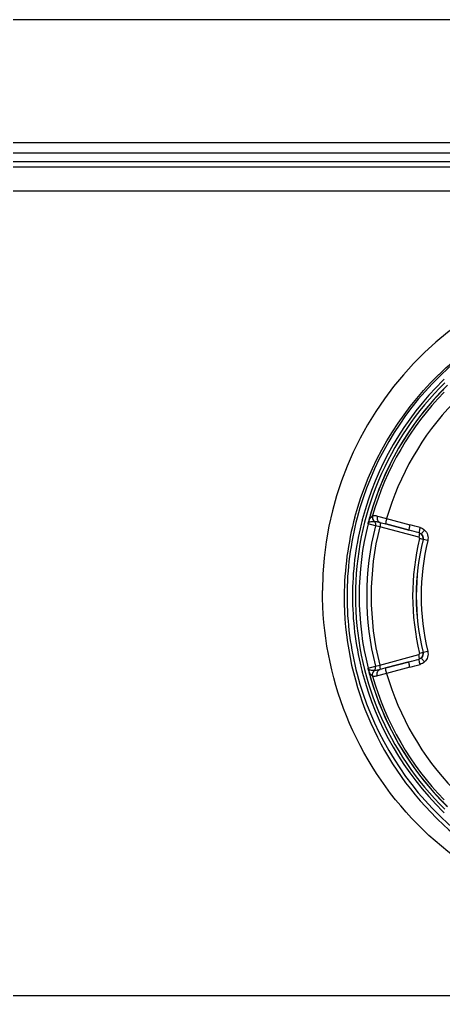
# Model space of a CAD drawing. Header units: millimetres. Extents: x 473 to 3963, y -1329 to 3488.
# Drawn here: x 2152.8 to 2191.7, y 1400.7 to 1490.5 of the extents above; entities that cross this region are included whole.
import ezdxf

# ---------------------------------------------------------------- set-up
doc = ezdxf.new("R2010")
doc.units = ezdxf.units.MM
doc.header["$LTSCALE"] = 392.37
doc.layers.get('0').update_dxf_attribs({"linetype": 'CONTINUOUS'})

msp = doc.modelspace()

# ---------------------------------------------------------------- linework, layer by layer
at = {"linetype": 'Continuous'}
for p, q in [((1887.648, 1490.466), (2534.648, 1490.466)), ((1885.222, 1479.166), (2541.748, 1479.166)), ((2537.748, 1478.166), (1884.548, 1478.166)), ((2537.748, 1477.366), (1884.548, 1477.366)), ((2583.684, 1476.894), (1838.613, 1476.894)), ((2460.148, 1474.671), (1962.148, 1474.671)), ((2185.689, 1444.812), (2186.524, 1444.582)), ((2184.828, 1444.11), (2184.827, 1444.11)), ((2185.501, 1443.93), (2184.828, 1444.11)), ((2184.839, 1444.182), (2184.838, 1444.182)), ((2184.853, 1444.275), (2184.853, 1444.275)), ((2185.894, 1443.82), (2185.501, 1443.93)), ((2189.477, 1442.859), (2185.894, 1443.82)), ((2185.896, 1444.232), (2185.926, 1444.224)), ((2185.926, 1444.224), (2185.896, 1444.232)), ((2185.926, 1444.224), (2186.059, 1444.188)), ((2186.059, 1444.188), (2186.447, 1444.084)), ((2186.447, 1444.084), (2188.582, 1443.512)), ((2188.582, 1443.512), (2186.447, 1444.084)), ((2186.524, 1444.582), (2188.658, 1444.011)), ((2189.867, 1442.662), (2189.55, 1442.739)), ((2189.872, 1442.66), (2189.867, 1442.662)), ((2190.303, 1442.555), (2189.872, 1442.66)), ((2189.867, 1432.269), (2189.55, 1432.192)), ((2189.867, 1432.269), (2189.872, 1432.271)), ((2190.303, 1432.376), (2189.872, 1432.271)), ((2185.894, 1431.112), (2189.477, 1432.072)), ((2188.582, 1431.419), (2186.447, 1430.847)), ((2186.447, 1430.847), (2188.582, 1431.419)), ((2184.828, 1430.821), (2184.827, 1430.821)), ((2184.828, 1430.821), (2185.501, 1431.001)), ((2184.838, 1430.749), (2184.853, 1430.656)), ((2184.839, 1430.749), (2184.838, 1430.749)), ((2184.853, 1430.656), (2184.853, 1430.656)), ((2185.501, 1431.001), (2185.894, 1431.112)), ((2186.524, 1430.349), (2185.689, 1430.119)), ((2185.926, 1430.707), (2185.896, 1430.699)), ((2185.896, 1430.699), (2185.926, 1430.707)), ((2186.059, 1430.743), (2185.926, 1430.707)), ((2186.447, 1430.847), (2186.059, 1430.743)), ((2188.658, 1430.92), (2186.524, 1430.349)), ((2030.412, 1400.736), (2391.885, 1400.736))]:
    msp.add_line(p, q, dxfattribs=at)
for points in [[(2184.838, 1444.182), (2184.836, 1444.155), (2184.827, 1444.11)], [(2184.853, 1444.275), (2184.85, 1444.262), (2184.838, 1444.182)], [(2184.827, 1430.821), (2184.836, 1430.777), (2184.838, 1430.749)]]:
    msp.add_lwpolyline(points, dxfattribs=at)
for centre, radius, start, end in [((2211.148, 1437.84), 30.517, 93.28785, 179.73201), ((2211.148, 1437.466), 28.259, 105.42078, 134.06976), ((2211.148, 1437.466), 28.259, 134.40946, 165.24082), ((2211.148, 1437.466), 27.759, 134.47469, 165.36238), ((2211.186, 1437.284), 28.571, 133.98563, 134.32184), ((2211.148, 1437.466), 28.259, 134.06976, 134.40946), ((2211.148, 1437.466), 27.759, 134.12796, 134.47469), ((2211.148, 1437.466), 27.493, 134.5248, 225.4752), ((2211.148, 1437.466), 27.493, 134.5248, 225.4752), ((2211.148, 1437.466), 27.162, 134.51942, 165.48058), ((2211.148, 1437.466), 27.162, 135.8922, 164.1078), ((2211.148, 1437.466), 27.162, 134.51942, 135.8922), ((2211.148, 1437.466), 26.94, 135.91063, 164.08937), ((2211.148, 1437.466), 25.632, 136.12013, 163.87987), ((2211.28, 1437.305), 28.649, 165.00674, 179.67981), ((2211.148, 1437.466), 28.259, 165.24082, 180), ((2211.148, 1437.466), 27.162, 164.1078, 165.48058), ((2185.713, 1444.698), 0.5, 164.15013, 228.19027), ((2211.148, 1437.466), 27.759, 166.26054, 180), ((2211.148, 1437.466), 27.147, 165.83205, 194.16795), ((2211.148, 1437.466), 27.146, 165.83205, 194.16795), ((2211.148, 1437.466), 27.759, 165.69783, 166.26054), ((2211.148, 1437.466), 27.759, 165.36238, 165.69783), ((2211.148, 1437.466), 26.45, 165.85363, 194.14637), ((2184.441, 1444.207), 0.399, 345.84607, 356.29478), ((2185.323, 1444.155), 0.485, 174.85724, 176.84214), ((2185.001, 1444.055), 0.206, 140.45768, 141.95398), ((2185.327, 1444.155), 0.489, 168.56475, 174.85546), ((2185.323, 1444.155), 0.485, 165.67373, 168.56556), ((2185.1, 1443.93), 0.366, 118.52152, 121.6497), ((2211.148, 1437.466), 26.042, 165.87764, 194.12236), ((2145.172, 1281.686), 168.049, 74.67055, 75.00269), ((2091.98, 1082.988), 373.242, 74.85168, 75.00012), ((2211.148, 1437.466), 22.233, 166.27873, 193.72127), ((2211.148, 1437.466), 21.906, 166.27873, 193.72127), ((2211.148, 1437.466), 21.901, 166.27901, 193.72099), ((2211.148, 1437.466), 21.457, 166.27901, 193.72099), ((2211.147, 1437.322), 28.516, 179.71229, 225.26411), ((2211.148, 1437.466), 28.259, 180, 194.75919), ((2211.148, 1437.466), 27.759, 180, 193.73764), ((2091.978, 1791.952), 373.251, 284.99988, 285.14832), ((2211.148, 1437.466), 27.759, 193.73764, 194.30207), ((2211.148, 1437.466), 27.759, 194.30207, 194.63752), ((2211.148, 1437.466), 27.759, 194.63752, 225.52525), ((2184.441, 1430.724), 0.399, 3.70444, 14.15472), ((2185.001, 1430.876), 0.205, 218.04616, 219.05972), ((2185.323, 1430.776), 0.484, 183.15726, 184.62945), ((2185.326, 1430.776), 0.488, 184.63144, 188.52016), ((2185.325, 1430.776), 0.487, 188.51331, 194.32005), ((2211.148, 1437.466), 27.162, 194.51942, 195.8922), ((2211.148, 1437.466), 27.162, 194.51942, 225.48058), ((2185.713, 1430.233), 0.5, 131.81989, 195.85183), ((2211.148, 1437.466), 25.632, 196.12013, 223.87987), ((2145.173, 1593.24), 168.043, 284.99731, 285.32945), ((2211.148, 1437.466), 28.259, 194.75919, 225.59054), ((2211.148, 1437.466), 27.162, 195.8922, 224.1078), ((2211.148, 1437.466), 26.94, 195.91063, 224.08937), ((2211.148, 1437.466), 27.162, 224.1078, 225.48058), ((2211.187, 1437.361), 28.572, 225.26266, 225.5987), ((2211.148, 1437.322), 28.517, 225.59831, 314.40169), ((2211.148, 1437.466), 28.259, 225.59054, 225.93023), ((2211.148, 1437.466), 28.259, 225.93023, 254.57922), ((2211.148, 1437.466), 27.759, 225.52525, 225.87198)]:
    msp.add_arc(centre, radius, start, end, dxfattribs=at)
for points in [[(2191.344, 1457.842), (2194.666, 1461.048), (2198.906, 1463.489), (2203.347, 1464.753)], [(2183.606, 1444.717), (2184.909, 1449.57), (2187.629, 1454.214), (2191.224, 1457.725)], [(2184.842, 1444.186), (2184.861, 1444.208), (2184.884, 1444.227), (2184.908, 1444.242)], [(2184.926, 1444.252), (2184.957, 1444.269), (2184.991, 1444.282), (2185.026, 1444.292)], [(2185.026, 1444.292), (2185.14, 1444.325), (2185.262, 1444.331), (2185.38, 1444.325)], [(2185.38, 1444.325), (2185.483, 1444.233), (2185.534, 1444.063), (2185.501, 1443.93)], [(2189.598, 1443.756), (2189.752, 1443.714), (2189.9, 1443.631), (2190.016, 1443.521)], [(2189.55, 1442.739), (2189.561, 1442.785), (2189.523, 1442.847), (2189.477, 1442.859)], [(2189.516, 1443.261), (2189.593, 1443.24), (2189.667, 1443.198), (2189.725, 1443.143)], [(2189.725, 1443.143), (2189.848, 1443.028), (2189.912, 1442.824), (2189.872, 1442.66)], [(2189.867, 1442.662), (2189.907, 1442.824), (2189.847, 1443.028), (2189.725, 1443.143)], [(2189.477, 1432.072), (2189.523, 1432.084), (2189.561, 1432.146), (2189.55, 1432.192)], [(2189.872, 1432.271), (2189.912, 1432.107), (2189.848, 1431.903), (2189.725, 1431.788)], [(2189.725, 1431.788), (2189.847, 1431.903), (2189.907, 1432.107), (2189.867, 1432.269)], [(2189.725, 1431.788), (2189.667, 1431.733), (2189.593, 1431.691), (2189.516, 1431.67)], [(2190.016, 1431.41), (2189.9, 1431.3), (2189.752, 1431.218), (2189.598, 1431.175)], [(2185.38, 1430.606), (2185.267, 1430.6), (2185.15, 1430.606), (2185.04, 1430.635)], [(2185.38, 1430.606), (2185.483, 1430.698), (2185.534, 1430.868), (2185.501, 1431.001)]]:
    msp.add_open_spline(points, degree=3, dxfattribs=at)
for points, knots in [([(2184.853, 1444.275), (2184.888, 1444.373), (2184.982, 1444.58), (2185.128, 1444.768), (2185.232, 1444.835)], [0, 0, 0, 0, 0.456402, 1, 1, 1, 1]), ([(2185.241, 1444.851), (2185.214, 1444.757), (2185.219, 1444.549), (2185.342, 1444.382), (2185.42, 1444.323)], [0, 0, 0, 0, 0.498106, 1, 1, 1, 1]), ([(2185.232, 1444.835), (2185.234, 1444.836), (2185.236, 1444.842), (2185.239, 1444.847), (2185.241, 1444.851)], [0, 0, 0, 0, 0.32785, 1, 1, 1, 1]), ([(2185.241, 1444.851), (2185.247, 1444.865), (2185.299, 1444.879), (2185.446, 1444.874), (2185.585, 1444.84), (2185.689, 1444.812)], [0, 0, 0, 0, 0.099756, 0.297873, 1, 1, 1, 1]), ([(2185.689, 1444.812), (2185.656, 1444.692), (2185.639, 1444.459), (2185.802, 1444.257), (2185.896, 1444.232)], [0, 0, 0, 0, 0.561855, 1, 1, 1, 1]), ([(2185.38, 1444.325), (2185.384, 1444.325), (2185.398, 1444.324), (2185.411, 1444.323), (2185.42, 1444.323)], [0, 0, 0, 0, 0.328663, 1, 1, 1, 1]), ([(2185.42, 1444.323), (2185.444, 1444.321), (2185.605, 1444.303), (2185.763, 1444.267), (2185.896, 1444.232)], [0, 0, 0, 0, 0.151179, 1, 1, 1, 1]), ([(2185.946, 1444.098), (2185.944, 1444.077), (2185.933, 1443.984), (2185.913, 1443.891), (2185.894, 1443.82)], [0, 0, 0, 0, 0.215715, 1, 1, 1, 1]), ([(2185.926, 1444.224), (2185.94, 1444.22), (2185.951, 1444.165), (2185.948, 1444.127), (2185.946, 1444.098)], [0, 0, 0, 0, 0.314915, 1, 1, 1, 1]), ([(2186.524, 1444.582), (2186.507, 1444.521), (2186.48, 1444.408), (2186.446, 1444.248), (2186.44, 1444.16), (2186.433, 1444.088), (2186.447, 1444.084)], [0, 0, 0, 0, 0.377027, 0.697611, 0.914194, 1, 1, 1, 1]), ([(2188.658, 1444.011), (2188.642, 1443.949), (2188.614, 1443.836), (2188.581, 1443.676), (2188.574, 1443.588), (2188.568, 1443.516), (2188.582, 1443.512)], [0, 0, 0, 0, 0.377013, 0.697601, 0.914193, 1, 1, 1, 1]), ([(2189.598, 1443.756), (2189.582, 1443.697), (2189.555, 1443.588), (2189.522, 1443.438), (2189.513, 1443.336), (2189.504, 1443.274), (2189.516, 1443.261)], [0, 0, 0, 0, 0.361628, 0.674293, 0.89597, 1, 1, 1, 1]), ([(2189.516, 1443.261), (2189.528, 1443.251), (2189.533, 1443.199), (2189.528, 1443.069), (2189.501, 1442.947), (2189.477, 1442.859)], [0, 0, 0, 0, 0.114273, 0.336151, 1, 1, 1, 1]), ([(2190.016, 1443.521), (2189.975, 1443.477), (2189.903, 1443.396), (2189.804, 1443.281), (2189.757, 1443.206), (2189.718, 1443.156), (2189.725, 1443.143)], [0, 0, 0, 0, 0.375286, 0.692521, 0.90922, 1, 1, 1, 1]), ([(2190.016, 1443.521), (2190.142, 1443.402), (2190.336, 1443.091), (2190.344, 1442.724), (2190.303, 1442.555)], [0, 0, 0, 0, 0.499381, 1, 1, 1, 1]), ([(2241.665, 1437.983), (2241.683, 1434.063), (2240.165, 1426.098), (2233.5, 1415.91), (2223.32, 1408.965), (2211.148, 1406.498), (2198.977, 1408.965), (2188.797, 1415.91), (2182.131, 1426.098), (2180.614, 1434.063), (2180.631, 1437.983)], [0, 0, 0, 0, 0.123101, 0.247266, 0.373034, 0.5, 0.626966, 0.752734, 0.876898, 1, 1, 1, 1]), ([(2190.303, 1432.376), (2190.344, 1432.207), (2190.336, 1431.84), (2190.142, 1431.529), (2190.016, 1431.41)], [0, 0, 0, 0, 0.500619, 1, 1, 1, 1]), ([(2188.658, 1430.92), (2188.642, 1430.982), (2188.614, 1431.095), (2188.581, 1431.255), (2188.574, 1431.343), (2188.568, 1431.415), (2188.582, 1431.419)], [0, 0, 0, 0, 0.377013, 0.697601, 0.914193, 1, 1, 1, 1]), ([(2189.516, 1431.67), (2189.528, 1431.68), (2189.533, 1431.732), (2189.528, 1431.862), (2189.501, 1431.984), (2189.477, 1432.072)], [0, 0, 0, 0, 0.11427, 0.336145, 1, 1, 1, 1]), ([(2189.598, 1431.175), (2189.582, 1431.234), (2189.555, 1431.343), (2189.522, 1431.493), (2189.513, 1431.595), (2189.504, 1431.657), (2189.515, 1431.67)], [0, 0, 0, 0, 0.361634, 0.674301, 0.895976, 1, 1, 1, 1]), ([(2190.016, 1431.41), (2189.975, 1431.454), (2189.903, 1431.535), (2189.804, 1431.65), (2189.757, 1431.725), (2189.718, 1431.775), (2189.725, 1431.788)], [0, 0, 0, 0, 0.375294, 0.692528, 0.909222, 1, 1, 1, 1]), ([(2185.04, 1430.635), (2185.025, 1430.639), (2184.952, 1430.661), (2184.879, 1430.7), (2184.841, 1430.747)], [0, 0, 0, 0, 0.21116, 1, 1, 1, 1]), ([(2185.232, 1430.096), (2185.207, 1430.113), (2185.028, 1430.255), (2184.919, 1430.471), (2184.853, 1430.656)], [0, 0, 0, 0, 0.135657, 1, 1, 1, 1]), ([(2185.241, 1430.08), (2185.214, 1430.174), (2185.219, 1430.382), (2185.342, 1430.549), (2185.42, 1430.608)], [0, 0, 0, 0, 0.498105, 1, 1, 1, 1]), ([(2185.42, 1430.608), (2185.411, 1430.608), (2185.398, 1430.607), (2185.384, 1430.606), (2185.38, 1430.606)], [0, 0, 0, 0, 0.671389, 1, 1, 1, 1]), ([(2185.896, 1430.699), (2185.843, 1430.685), (2185.686, 1430.647), (2185.527, 1430.614), (2185.42, 1430.608)], [0, 0, 0, 0, 0.337846, 1, 1, 1, 1]), ([(2185.689, 1430.119), (2185.656, 1430.239), (2185.639, 1430.472), (2185.802, 1430.674), (2185.896, 1430.699)], [0, 0, 0, 0, 0.561856, 1, 1, 1, 1]), ([(2185.946, 1430.833), (2185.944, 1430.854), (2185.933, 1430.948), (2185.913, 1431.04), (2185.894, 1431.112)], [0, 0, 0, 0, 0.215714, 1, 1, 1, 1]), ([(2185.926, 1430.707), (2185.94, 1430.711), (2185.951, 1430.766), (2185.948, 1430.804), (2185.946, 1430.833)], [0, 0, 0, 0, 0.314912, 1, 1, 1, 1]), ([(2186.524, 1430.349), (2186.507, 1430.41), (2186.48, 1430.523), (2186.446, 1430.683), (2186.44, 1430.771), (2186.433, 1430.843), (2186.447, 1430.847)], [0, 0, 0, 0, 0.377015, 0.697594, 0.914183, 1, 1, 1, 1]), ([(2185.241, 1430.08), (2185.239, 1430.084), (2185.236, 1430.089), (2185.234, 1430.095), (2185.232, 1430.096)], [0, 0, 0, 0, 0.67233, 1, 1, 1, 1]), ([(2185.689, 1430.119), (2185.585, 1430.091), (2185.446, 1430.057), (2185.299, 1430.052), (2185.247, 1430.067), (2185.241, 1430.08)], [0, 0, 0, 0, 0.70212, 0.900216, 1, 1, 1, 1])]:
    msp.add_open_spline(points, degree=3, knots=knots, dxfattribs=at)

doc.saveas('drawing.dxf')
